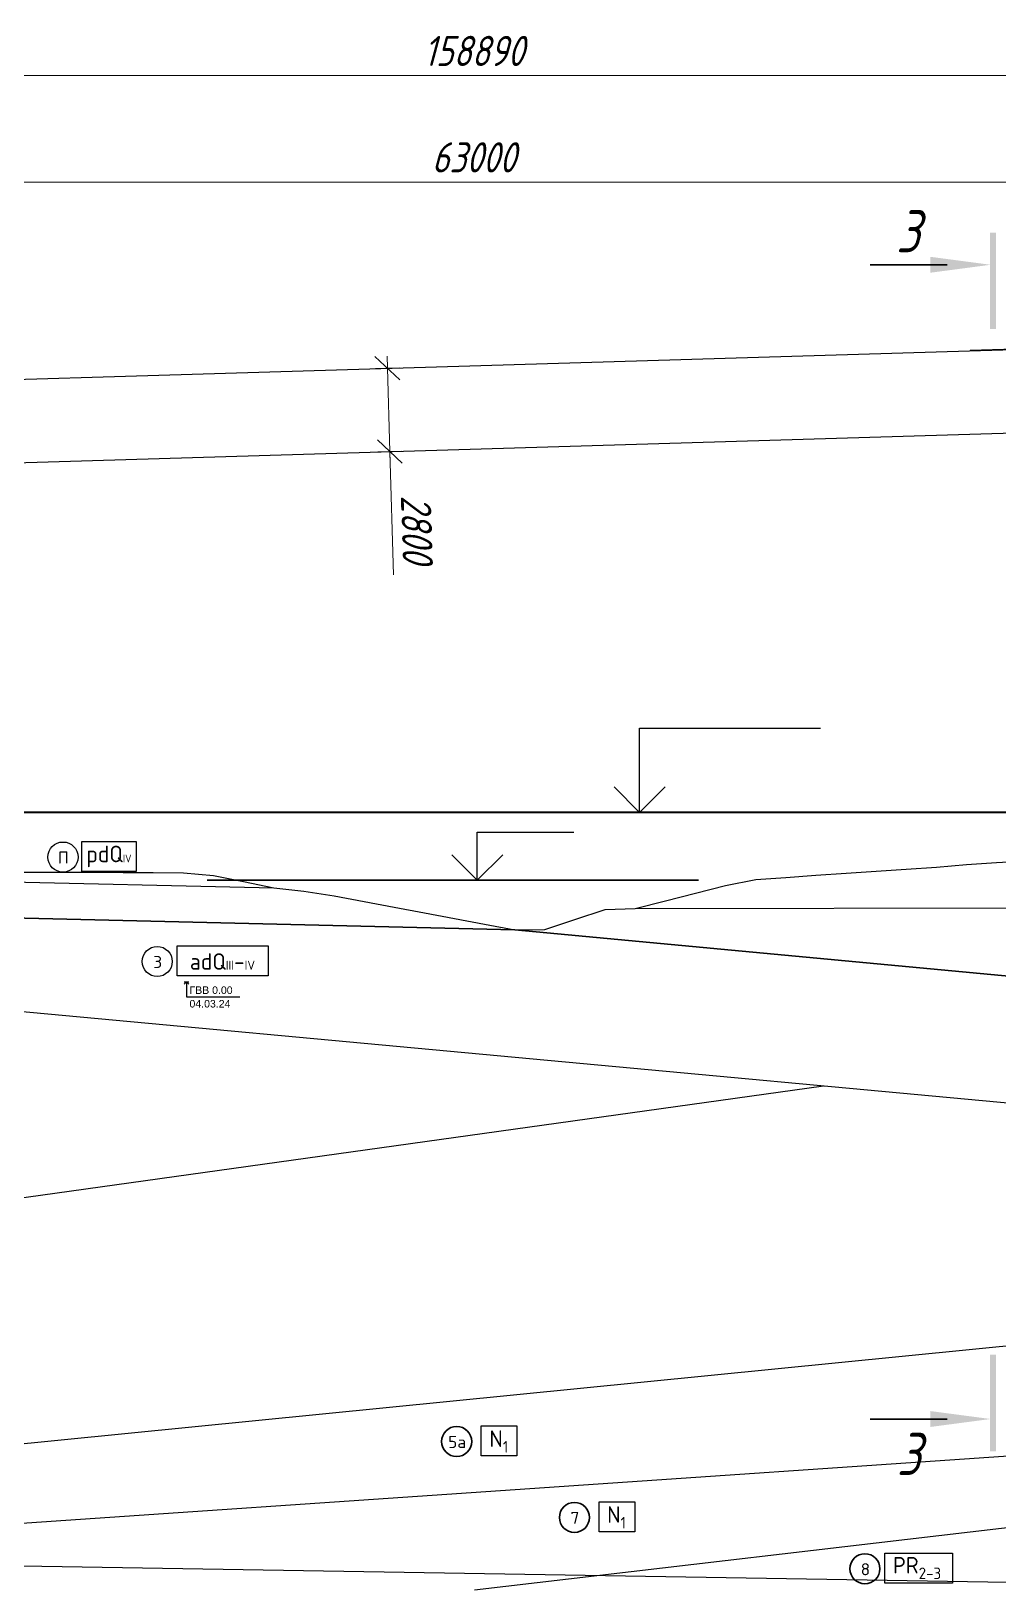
# Model space of a CAD drawing. Header units: millimetres. Extents: x 1864 to 10174863, y -4887456 to 5366151.
# Drawn here: x 9860962 to 9893091, y -20253 to 31461 of the extents above; entities that cross this region are included whole.
import ezdxf
from ezdxf.enums import TextEntityAlignment as Align

# ---------------------------------------------------------------- set-up
doc = ezdxf.new("R2018")
doc.units = ezdxf.units.MM
for name, color, linetype, lineweight in [('01_Основные', 7, 'Continuous', 40), ('1-Бетон', 106, 'Continuous', 35), ('1-Примечания', 4, 'Continuous', 25), ('1-Размеры', 1, 'Continuous', 25), ('1-Текст_3', 250, 'Continuous', 25), ('ИС_TXT_ЗГЛ', 1, 'Continuous', 35), ('ИС_Основная', 7, 'Continuous', 35), ('ИС_Размер', 3, 'Continuous', 18)]:
    doc.layers.add(name, color=color, linetype=linetype, lineweight=lineweight)
for name, color, linetype in [('geology', 250, 'Continuous'), ('Возрастные индексы', 1, 'Continuous'), ('Геология', 250, 'Continuous'), ('Коммуникации', 7, 'Continuous'), ('Красный профиль', 1, 'Continuous'), ('Номера ИГЭ', 22, 'Continuous'), ('Черный профиль', 3, 'Continuous')]:
    doc.layers.add(name, color=color, linetype=linetype)
doc.styles.add('0', font='isocpeur.ttf', dxfattribs={"width": 0.8, "oblique": 15})
doc.styles.get("Standard").update_dxf_attribs({"font": 'arial.ttf'})
doc.styles.add('Стандарт-геология', font='romant.shx', dxfattribs={"width": 0.9, "height": 2.5})
doc.dimstyles.new('М400нов', dxfattribs={"dimscale": 400, "dimtxt": 2.5, "dimasz": 2, "dimexe": 1, "dimexo": 1, "dimgap": 0.8, "dimtad": 1, "dimdec": 0, "dimzin": 0, "dimdsep": 46, "dimtxsty": '0', "dimblk": 'OBLIQUE', "dimcen": 0.09, "dimdle": 1, "dimclrd": 256, "dimclre": 256, "dimclrt": 256, "dimadec": 4, "dimazin": 0, "dimtfac": 1, "dimtdec": 0, "dimtmove": 1, "dimatfit": 2, "dimfxl": 1, "dimtolj": 1, "dimtzin": 0, "dimlwd": -1, "dimarcsym": 0})

# ---------------------------------------------------------------- blocks, each defined once
blk = doc.blocks.new('*U456')
at = {"layer": '1-Примечания', "linetype": 'Continuous'}
blk.add_line((0, 0), (-2.5, 0), dxfattribs=at)
for points in [[(0, 0), (0, 4), (8, 4)], [(2.12, 2.12), (0, 0), (-2.12, 2.12)]]:
    blk.add_lwpolyline(points, dxfattribs=at)
at = {"layer": '1-Текст_3', "lineweight": 30, "oblique": 15, "width": 0.8, "flags": 104}
blk.add_attdef('ВЫСОТА', text='', height=3, dxfattribs=at).set_placement((4.13, 6.17), align=Align.MIDDLE_CENTER)
blk.add_attdef('ПРИМЕЧАНИЕ', text='', height=3, dxfattribs=at).set_placement((4, 3.25), align=Align.TOP_CENTER)
blk = doc.blocks.new('*U454')
at = {"layer": '1-Примечания', "linetype": 'Continuous'}
blk.add_line((0, 0), (-2.5, 0), dxfattribs=at)
for points in [[(0, 0), (0, 7), (15, 7)], [(2.12, 2.12), (0, 0), (-2.12, 2.12)]]:
    blk.add_lwpolyline(points, dxfattribs=at)
at = {"layer": '1-Текст_3', "lineweight": 30, "oblique": 15, "width": 0.8, "flags": 104}
blk.add_attdef('ВЫСОТА', text='', height=3, dxfattribs=at).set_placement((7.63, 9.17), align=Align.MIDDLE_CENTER)
blk.add_attdef('ПРИМЕЧАНИЕ', text='', height=3, dxfattribs=at).set_placement((7.5, 6.25), align=Align.TOP_CENTER)
blk = doc.blocks.new('*U887')
for p, q in [((-3.8, 50.09), (-10.2, 50.09)), ((-3.8, -45.65), (-10.2, -45.65))]:
    blk.add_line(p, q)
for points in [[(0.25, 52.76), (-0.25, 52.76), (0.25, 44.76), (-0.25, 44.76)], [(-5.2, 50.75), (-0.2, 50.09), (-5.2, 50.09), (-5.2, 49.43)], [(0.25, -40.32), (-0.25, -40.32), (0.25, -48.32), (-0.25, -48.32)], [(-5.2, -44.99), (-0.2, -45.65), (-5.2, -45.65), (-5.2, -46.31)]]:
    blk.add_solid(points)
at = {"style": '0', "oblique": 15, "width": 0.8}
for tag, p in [('ВЕРХ', (-7.06, 52.87)), ('НИЗ', (-7, -48.55))]:
    blk.add_attdef(tag, text='', height=3.5, dxfattribs=at).set_placement(p, align=Align.MIDDLE_CENTER)
blk = doc.blocks.new('_OBLIQUE')
at = {"color": 0, "linetype": 'ByBlock', "lineweight": -2}
blk.add_line((0.5, 0.5), (-0.5, -0.5), dxfattribs=at)
blk = doc.blocks.new('*D842')
at = {"layer": 'Defpoints', "color": 0, "linetype": 'Continuous', "transparency": 16777216}
for p in [(9907160, 26455), (9907160, 21311), (9844160, 19421)]:
    blk.add_point(p, dxfattribs=at)
at = {"layer": 'ИС_Размер', "transparency": 16777216}
blk.add_line((9843760, 26455), (9907560, 26455), dxfattribs=at)
at = {"layer": 'ИС_Размер', "lineweight": -2, "transparency": 16777216}
for p, q in [((9844160, 19821), (9844160, 26855)), ((9907160, 21711), (9907160, 26855))]:
    blk.add_line(p, q, dxfattribs=at)
at = {"layer": 'ИС_Размер', "linetype": 'Continuous', "transparency": 16777216, "xscale": 800, "yscale": 800, "zscale": 800, "rotation": 180}
blk.add_blockref('_OBLIQUE', (9844160, 26455), dxfattribs=at)
at = {"layer": 'ИС_Размер', "linetype": 'Continuous', "transparency": 16777216, "xscale": 800, "yscale": 800, "zscale": 800}
blk.add_blockref('_OBLIQUE', (9907160, 26455), dxfattribs=at)
at = {"layer": 'ИС_Размер', "linetype": 'Continuous', "transparency": 16777216, "insert": (9875660, 27275), "char_height": 1000, "attachment_point": 5, "style": '0'}
blk.add_mtext('\\A1;63000', dxfattribs=at)
blk = doc.blocks.new('*D876')
at = {"layer": 'Defpoints', "color": 0, "linetype": 'Continuous', "transparency": 16777216}
for p in [(9871995, 20256), (9872078, 17489), (9872872, 17513)]:
    blk.add_point(p, dxfattribs=at)
at = {"layer": 'ИС_Размер', "lineweight": -2, "transparency": 16777216}
for p, q in [((9872395, 20268), (9873189, 20292)), ((9872478, 17501), (9873272, 17525))]:
    blk.add_line(p, q, dxfattribs=at)
at = {"layer": 'ИС_Размер', "transparency": 16777216}
for p, q in [((9872777, 20680), (9872884, 17113)), ((9872994, 13426), (9872872, 17513))]:
    blk.add_line(p, q, dxfattribs=at)
at = {"layer": 'ИС_Размер', "linetype": 'Continuous', "transparency": 16777216, "xscale": 800, "yscale": 800, "zscale": 800}
for p, rotation in [((9872789, 20280), 91.71835800167409), ((9872872, 17513), 271.7183580016741)]:
    blk.add_blockref('_OBLIQUE', p, dxfattribs=dict(at, rotation=rotation))
at = {"layer": 'ИС_Размер', "linetype": 'Continuous', "transparency": 16777216, "insert": (9873769, 14944), "char_height": 1000, "attachment_point": 5, "rotation": 271.7184, "style": '0'}
blk.add_mtext('\\A1;2800', dxfattribs=at)
blk = doc.blocks.new('*D886')
at = {"layer": 'Defpoints', "color": 0, "linetype": 'Continuous', "transparency": 16777216}
for p in [(9955109, 29985), (9955109, 22370), (9796214, 18062)]:
    blk.add_point(p, dxfattribs=at)
at = {"layer": 'ИС_Размер', "lineweight": -2, "transparency": 16777216}
for p, q in [((9796214, 18462), (9796214, 30385)), ((9955109, 22770), (9955109, 30385))]:
    blk.add_line(p, q, dxfattribs=at)
at = {"layer": 'ИС_Размер', "transparency": 16777216}
blk.add_line((9795814, 29985), (9955509, 29985), dxfattribs=at)
at = {"layer": 'ИС_Размер', "linetype": 'Continuous', "transparency": 16777216, "xscale": 800, "yscale": 800, "zscale": 800, "rotation": 180}
blk.add_blockref('_OBLIQUE', (9796214, 29985), dxfattribs=at)
at = {"layer": 'ИС_Размер', "linetype": 'Continuous', "transparency": 16777216, "xscale": 800, "yscale": 800, "zscale": 800}
blk.add_blockref('_OBLIQUE', (9955109, 29985), dxfattribs=at)
at = {"layer": 'ИС_Размер', "linetype": 'Continuous', "transparency": 16777216, "insert": (9875662, 30805), "char_height": 1000, "attachment_point": 5, "style": '0'}
blk.add_mtext('\\A1;158890', dxfattribs=at)
blk = doc.blocks.new('A$C7669062A')
at = {"layer": 'Возрастные индексы', "color": 250}
blk.add_lwpolyline([(11.62, 10.2), (41.78, 10.2), (41.78, 0.2), (11.62, 0.2)], close=True, dxfattribs=at)
at = {"layer": 'Номера ИГЭ', "color": 250, "style": 'Стандарт-геология'}
blk.add_text('3', height=4, dxfattribs=at).set_placement((5.17, 4.84), align=Align.MIDDLE)
at = {"layer": 'Возрастные индексы', "color": 250, "insert": (26.64, 4.99), "char_height": 3, "width": 29.5251, "attachment_point": 5, "style": 'Стандарт-геология', "bg_fill": 3, "box_fill_scale": 1, "bg_fill_color": 256, "bg_fill_transparency": 0}
blk.add_mtext('{\\H1.833x;аdQ}III{\\H1.833x;-}IV', dxfattribs=at)
at = {"color": 18, "true_color": 0x000000}
blk.add_circle((4.99, 4.99), 4.99, dxfattribs=at)
blk = doc.blocks.new('A$C37DD3633')
at = {"color": 18, "true_color": 0x000000}
blk.add_circle((4.96, 5), 5, dxfattribs=at)
at = {"layer": 'Возрастные индексы', "color": 250, "insert": (20.21, 5.2), "char_height": 3, "width": 15, "attachment_point": 5, "style": 'Стандарт-геология', "bg_fill": 3, "box_fill_scale": 1, "bg_fill_color": 256, "bg_fill_transparency": 0}
blk.add_mtext('{\\H1.833x;pdQ\\H0.4546x;IV}', dxfattribs=at)
at = {"layer": 'Номера ИГЭ', "color": 250, "style": 'Стандарт-геология'}
blk.add_text('П', height=4, dxfattribs=at).set_placement((5.1, 4.85), align=Align.MIDDLE)
at = {"layer": 'Возрастные индексы', "color": 250}
blk.add_lwpolyline([(11.21, 10.2), (29.24, 10.2), (29.24, 0.2), (11.21, 0.2)], close=True, dxfattribs=at)
blk = doc.blocks.new('A$C721D11AD')
at = {"layer": 'Возрастные индексы', "color": 250, "insert": (1899, 499), "char_height": 300, "width": 2952.51, "attachment_point": 5, "style": 'Стандарт-геология', "bg_fill": 3, "box_fill_scale": 1, "bg_fill_color": 256, "bg_fill_transparency": 0}
blk.add_mtext('\\A1;{\\H1.833x;N\\H0.7x;\\S^ 1;}', dxfattribs=at)
at = {"color": 18, "true_color": 0x000000}
blk.add_circle((499, 499), 499, dxfattribs=at)
at = {"layer": 'Возрастные индексы', "color": 250}
blk.add_lwpolyline([(1315, 1020), (2501, 1020), (2501, 20), (1315, 20)], close=True, dxfattribs=at)
at = {"layer": 'Номера ИГЭ', "color": 250, "style": 'Стандарт-геология'}
blk.add_text('7', height=400, dxfattribs=at).set_placement((517, 484), align=Align.MIDDLE)
blk = doc.blocks.new('A$C88f1db7f')
at = {"color": 18, "true_color": 0x000000}
blk.add_circle((4.99, 4.99), 4.99, dxfattribs=at)
at = {"layer": 'Возрастные индексы', "color": 250}
blk.add_lwpolyline([(11.62, 10.2), (34.07, 10.2), (34.07, 0.2), (11.62, 0.2)], close=True, dxfattribs=at)
at = {"layer": 'Номера ИГЭ', "color": 250, "style": 'Стандарт-геология'}
blk.add_text('8', height=4, dxfattribs=at).set_placement((5.17, 4.84), align=Align.MIDDLE)
at = {"layer": 'Возрастные индексы', "color": 250, "insert": (22.32, 5.24), "char_height": 3, "width": 9.0522, "attachment_point": 5, "style": 'Стандарт-геология', "bg_fill": 3, "box_fill_scale": 1, "bg_fill_color": 256, "bg_fill_transparency": 0}
blk.add_mtext('\\A1;{\\H1.833x;PR\\H0.7x;\\S^ 2-3;}', dxfattribs=at)
blk = doc.blocks.new('A$C41da21a2')
at = {"layer": 'Возрастные индексы', "color": 250, "insert": (1899, 499), "char_height": 300, "width": 2952.51, "attachment_point": 5, "style": 'Стандарт-геология', "bg_fill": 3, "box_fill_scale": 1, "bg_fill_color": 256, "bg_fill_transparency": 0}
blk.add_mtext('\\A1;{\\H1.833x;N\\H0.7x;\\S^ 1;}', dxfattribs=at)
at = {"color": 18, "true_color": 0x000000}
blk.add_circle((499, 499), 499, dxfattribs=at)
at = {"layer": 'Возрастные индексы', "color": 250}
blk.add_lwpolyline([(1315, 1020), (2501, 1020), (2501, 20), (1315, 20)], close=True, dxfattribs=at)
at = {"layer": 'Номера ИГЭ', "color": 250, "style": 'Стандарт-геология'}
blk.add_text('5а', height=400, dxfattribs=at).set_placement((517, 484), align=Align.MIDDLE)
blk = doc.blocks.new('нов геол')
at = {"layer": 'geology'}
for p, q in [((8586865, 417453), (8600579, 417476)), ((8565145, 414162), (8600579, 410876)), ((8565145, 407662), (8593113, 411568)), ((8565145, 399562), (8600579, 403076)), ((8565145, 396962), (8600579, 399376)), ((8581528, 394845), (8600579, 397076))]:
    blk.add_line(p, q, dxfattribs=at)
blk.add_lwpolyline([(8565145, 418362), (8574865, 418132)], dxfattribs=at)
at = {"layer": 'ИС_Основная', "color": 146, "linetype": 'Continuous', "true_color": 0x105689}
for p in [(8565145, 417162), (8600579, 415076)]:
    blk.add_line(p, (8582865, 416742), dxfattribs=at)
at = {"layer": 'ИС_Основная', "color": 146, "linetype": 'Continuous', "true_color": 0x105689, "flags": 128}
blk.add_lwpolyline([(8572650, 418385), (8588964, 418385)], dxfattribs=at)
at = {"layer": 'Коммуникации', "linetype": 'Continuous'}
for p, q in [((8571965, 415015), (8571890, 414940)), ((8571965, 415015), (8571965, 414515)), ((8571965, 415015), (8572040, 414940)), ((8571965, 414515), (8573740, 414515))]:
    blk.add_line(p, q, dxfattribs=at)
at = {"layer": 'Коммуникации', "linetype": 'Continuous', "flags": 128}
blk.add_lwpolyline([(8571890, 415015), (8572040, 415015)], dxfattribs=at)
at = {"layer": 'Геология', "xscale": 100, "yscale": 100, "zscale": 100}
blk.add_blockref('A$C37DD3633', (8567369, 418656), dxfattribs=at)
at = {"layer": 'Коммуникации', "linetype": 'Continuous'}
blk.add_text('ГВВ 0.00', height=250, dxfattribs=at).set_placement((8572065, 414615))
blk.add_text('04.03.24', height=250, dxfattribs=at).set_placement((8572065, 414415), align=Align.TOP_LEFT)
at = {"color": 6, "linetype": 'Continuous'}
blk.add_blockref('A$C721D11AD', (8584347, 396748), dxfattribs=at)
at = {"linetype": 'Continuous', "xscale": 100, "yscale": 100, "zscale": 100}
blk.add_blockref('A$C88f1db7f', (8593990, 395043), dxfattribs=at)
at = {"layer": '1-Бетон', "color": 6}
blk.add_blockref('A$C41da21a2', (8580436, 399266), dxfattribs=at)
at = {"layer": 'Геология', "color": 18, "true_color": 0x000000, "xscale": 100, "yscale": 100, "zscale": 100}
blk.add_blockref('A$C7669062A', (8570495, 415192), dxfattribs=at)
at = {"layer": 'geology', "color": 6}
blk.add_lwpolyline([(8503260, 397476), (8531811, 396703), (8532111, 396703), (8548961, 400706), (8549261, 400706), (8564845, 395662), (8565145, 395662), (8600579, 395076), (8600879, 395071), (8633719, 398646), (8634019, 398646), (8655416, 400420)], dxfattribs=at)

msp = doc.modelspace()

# ---------------------------------------------------------------- linework, layer by layer
at = {"color": 1}
msp.add_lwpolyline([(9925178.2, 21851.9), (9892143.1, 20860.8)], dxfattribs=at)
at = {"layer": '01_Основные', "color": 146, "linetype": 'Continuous', "true_color": 0x105689}
msp.add_line((9905228.8, 5540), (9818223.1, 5540), dxfattribs=at)
at = {"layer": 'ИС_Основная', "color": 146, "linetype": 'Continuous', "true_color": 0x105689, "flags": 128}
msp.add_lwpolyline([(9866803.2, 3287.9), (9883117.2, 3287.9)], dxfattribs=at)
at = {"layer": 'Красный профиль', "linetype": 'Continuous', "flags": 128}
for points in [[(9784451, 17630.1), (9940046.2, 22297.9)], [(9802162.9, 15391.4), (9940046.2, 19527.9)]]:
    msp.add_lwpolyline(points, dxfattribs=at)
at = {"layer": 'Черный профиль', "linetype": 'Continuous', "flags": 128}
msp.add_lwpolyline([(9860018.1, 3562.7), (9861018.1, 3560), (9862018.1, 3557.3), (9863018.1, 3554.6), (9864018.1, 3551.9), (9865018.1, 3547.2), (9866018.1, 3540.5), (9867018.1, 3451.9), (9868018.1, 3246.8), (9869018.1, 3034.6), (9870018.1, 2926.2), (9871018.1, 2769.1), (9872018.1, 2582.8), (9873018.1, 2396.1), (9874018.1, 2208.9), (9875018.1, 2021.2), (9876018.1, 1833), (9877018.1, 1644.3), (9878018.1, 1651.9), (9879018.1, 1988.3), (9880018.1, 2324.8), (9881018.1, 2355.5), (9882018.1, 2609.1), (9883018.1, 2864.9), (9884018.1, 3120.5), (9885018.1, 3318.1), (9886018.1, 3385.7), (9887018.1, 3453.3), (9888018.1, 3520.9), (9889018.1, 3588.5), (9890018.1, 3656.2), (9891018.1, 3723.8), (9892018.1, 3811.3), (9893018.1, 3883.2), (9894018.1, 3934.4)], dxfattribs=at)

# ---------------------------------------------------------------- block references
at = {"layer": '1-Размеры', "transparency": 33554687}
ref = msp.add_blockref('*U454', (9881165.3, 5540), dxfattribs=dict(at, xscale=399.9999999999999, yscale=399.9999999999999, zscale=399.9999999999999, rotation=0.0002819284350356194))
lines = msp.add_mtext('\\W0.8000;5.54', dxfattribs={"layer": '1-Текст_3', "insert": (9884216, 9206.9), "char_height": 2.5, "attachment_point": 1, "rotation": 0.00028, "bg_fill": 3, "box_fill_scale": 1, "bg_fill_color": 256, "bg_fill_transparency": 0})
ref.add_attrib('ВЫСОТА', '', (9884216, 9206.9)).embed_mtext(lines)
lines = msp.add_mtext('\\W0.8000;РУВВ1%', dxfattribs={"layer": '1-Текст_3', "insert": (9884165.3, 8040), "char_height": 2.5, "attachment_point": 1, "rotation": 0.00028, "bg_fill": 3, "box_fill_scale": 1, "bg_fill_color": 256, "bg_fill_transparency": 0})
ref.add_attrib('ПРИМЕЧАНИЕ', '', (9884165.3, 8040)).embed_mtext(lines)
ref = msp.add_blockref('*U456', (9875775.9, 3287.9), dxfattribs=dict(at, xscale=399.9999999999999, yscale=399.9999999999999, zscale=399.9999999999999, rotation=0.0002819284350356194))
lines = msp.add_mtext('\\W0.8000;3.29', dxfattribs={"layer": '1-Текст_3', "insert": (9877426.5, 5754.9), "char_height": 2.5, "attachment_point": 1, "rotation": 0.00028, "bg_fill": 3, "box_fill_scale": 1, "bg_fill_color": 256, "bg_fill_transparency": 0})
ref.add_attrib('ВЫСОТА', '', (9877426.5, 5754.9)).embed_mtext(lines)
lines = msp.add_mtext('\\W0.8000;', dxfattribs={"layer": '1-Текст_3', "insert": (9877375.8, 4587.9), "char_height": 2.5, "attachment_point": 1, "rotation": 0.00028, "bg_fill": 3, "box_fill_scale": 1, "bg_fill_color": 256, "bg_fill_transparency": 0})
ref.add_attrib('ПРИМЕЧАНИЕ', '', (9877375.8, 4587.9)).embed_mtext(lines)
at = {"layer": 'ИС_TXT_ЗГЛ', "ltscale": 0.5, "xscale": 400, "yscale": 400, "zscale": 400}
msp.add_blockref('*U887', (9892895.6, 3674.6), dxfattribs=at).add_auto_attribs({'ВЕРХ': '3', 'НИЗ': '3'})

# ---------------------------------------------------------------- dimensions: what is measured, and where the dimension line sits
at = {"layer": 'ИС_Размер', "linetype": 'Continuous'}
for base, p1, p2, picture, middle in [((9955109.2, 29984.8), (9796214.4, 18062.2), (9955109.2, 22370.5), '*D886', (9875661.8, 30804.8)), ((9907159.6, 26454.6), (9844159.6, 19421.3), (9907159.6, 21311.3), '*D842', (9875659.6, 27274.6))]:
    dim = msp.add_linear_dim(base=base, p1=p1, p2=p2, dimstyle='М400нов', override={"dimrnd": 10}, dxfattribs=at)
    dim.commit()
    dim.dimension.update_dxf_attribs({"geometry": picture, "text_midpoint": middle})
dim = msp.add_linear_dim(base=(9872871.8, 17512.7), p1=(9871995.2, 20256.4), p2=(9872078.2, 17488.9), angle=271.71836, text='2800', dimstyle='М400нов', override={"dimrnd": 10}, dxfattribs=at)
dim.commit()
dim.dimension.update_dxf_attribs({"geometry": '*D876', "text_midpoint": (9872830.3, 14915.7), "dimtype": 161})

# ---------------------------------------------------------------- next in the draw order: block references
at = {"layer": '1-Бетон'}
msp.add_blockref('нов геол', (1294154.2, -415097.2), dxfattribs=at)

doc.saveas('drawing.dxf')
